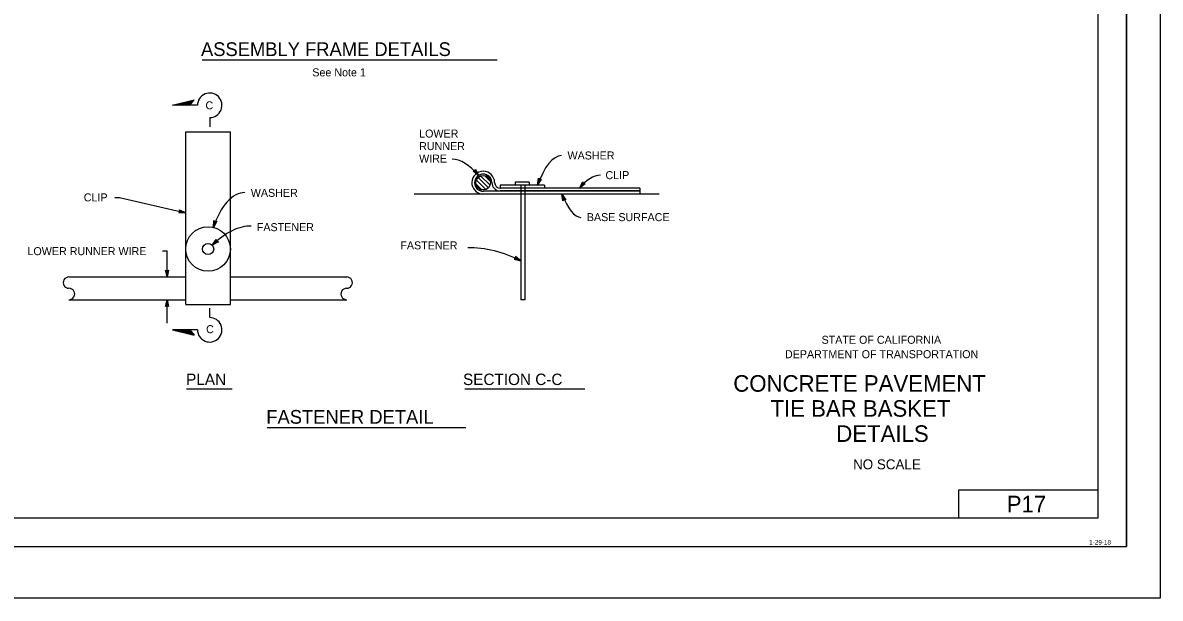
# Model space of a CAD drawing. Extents: x -894 to 866, y -476 to 714.
# Drawn here: x -129 to 866, y -476 to 27 of the extents above; entities that cross this region are included whole.
import ezdxf

# ---------------------------------------------------------------- set-up
doc = ezdxf.new("R2010")
doc.units = 0
for name, color, linetype in [('10 Sheet Format', 7, 'Continuous'), ('22 Misc Cnst Det', 7, 'Continuous'), ('56 Stage 3 Anno', 7, 'Continuous'), ('57 Undefined', 7, 'Continuous'), ('60 Nongeo Data', 7, 'Continuous')]:
    doc.layers.add(name, color=color, linetype=linetype)

msp = doc.modelspace()

# ---------------------------------------------------------------- linework, layer by layer
at = {"layer": '10 Sheet Format'}
for p, q in [((836.55, 668.96), (836.55, -431.04)), ((811.55, -406.04), (811.55, 643.96)), ((689.5, -381.95), (689.5, -406.04)), ((811.54, -381.95), (689.5, -381.95)), ((-813.45, -406.04), (811.55, -406.04)), ((-863.45, -431.04), (836.55, -431.04))]:
    msp.add_line(p, q, dxfattribs=at)
for points in [[(-894.04, 713.55), (865.96, 713.55), (865.96, -476.45), (-894.04, -476.45)], [(-863.45, -431.04), (836.55, -431.04), (836.55, 668.96), (-863.45, 668.96)]]:
    msp.add_lwpolyline(points, close=True, dxfattribs=at)
at = {"layer": '22 Misc Cnst Det'}
for p, q in [((2.43, -45.14), (21.38, -40.31)), ((24.13, -45.14), (2.43, -45.14)), ((3.99, -45.14), (20.97, -40.81)), ((5.54, -45.14), (20.57, -41.31)), ((7.1, -45.14), (20.16, -41.81)), ((8.66, -45.14), (19.75, -42.31)), ((10.22, -45.14), (19.35, -42.81)), ((11.78, -45.14), (18.94, -43.31)), ((13.34, -45.14), (18.54, -43.81)), ((14.89, -45.14), (18.13, -44.31)), ((16.45, -45.14), (17.73, -44.81)), ((17.46, -45.14), (21.38, -40.31)), ((34.85, -55.85), (34.85, -64)), ((34.85, -230.82), (34.85, -222.67)), ((2.43, -241.54), (21.38, -246.37)), ((24.13, -241.54), (2.43, -241.54)), ((3.99, -241.54), (20.97, -245.87)), ((5.54, -241.54), (20.57, -245.37)), ((7.1, -241.54), (20.16, -244.87)), ((8.66, -241.54), (19.75, -244.37)), ((10.22, -241.54), (19.35, -243.86)), ((11.78, -241.54), (18.94, -243.36)), ((13.34, -241.54), (18.54, -242.86)), ((14.89, -241.54), (18.13, -242.36)), ((16.45, -241.54), (17.73, -241.86)), ((17.46, -241.54), (21.38, -246.37))]:
    msp.add_line(p, q, dxfattribs=at)
for centre, start, end in [((34.85, -45.14), 269.99947, 179.99996), ((34.85, -241.54), 180.00004, 90.00053)]:
    msp.add_arc(centre, 10.72, start, end, dxfattribs=at)
at = {"layer": '56 Stage 3 Anno'}
for p, q in [((265.06, -102.75), (266.59, -102.5)), ((269.95, -106.47), (265.06, -102.75)), ((265.06, -102.75), (265.06, -102.75)), ((269.05, -105.41), (265.49, -102.7)), ((268.17, -104.36), (265.87, -102.61)), ((267.28, -103.31), (266.29, -102.56)), ((266.59, -102.5), (267.1, -101.03)), ((266.69, -102.19), (267.28, -103.31)), ((266.85, -101.83), (268.17, -104.36)), ((266.97, -101.42), (269.06, -105.42)), ((267.1, -101.03), (267.1, -101.03)), ((267.1, -101.03), (269.95, -106.47)), ((269.95, -106.47), (269.95, -106.47)), ((321.53, -115.06), (322.21, -108.95)), ((321.98, -113.74), (322.47, -109.29)), ((322.21, -108.95), (322.21, -108.95)), ((322.21, -108.95), (323.21, -110.14)), ((324.74, -109.81), (321.53, -115.06)), ((321.53, -115.06), (321.53, -115.06)), ((324.33, -109.9), (321.98, -113.75)), ((322.43, -112.44), (322.74, -109.57)), ((323.91, -110.01), (322.43, -112.44)), ((322.87, -111.14), (323.01, -109.91)), ((323.53, -110.06), (322.87, -111.14)), ((323.21, -110.14), (324.74, -109.81)), ((324.74, -109.81), (324.74, -109.81)), ((358.26, -117.63), (360.97, -112.12)), ((363.06, -113.79), (358.26, -117.63)), ((358.26, -117.63), (358.26, -117.63)), ((362.64, -113.73), (359.12, -116.55)), ((359.13, -116.54), (361.11, -112.53)), ((359.99, -115.48), (361.27, -112.88)), ((362.22, -113.69), (359.99, -115.48)), ((360.85, -114.4), (361.4, -113.29)), ((361.84, -113.61), (360.85, -114.4)), ((360.97, -112.12), (360.97, -112.12)), ((360.97, -112.12), (361.51, -113.57)), ((361.51, -113.57), (363.06, -113.79)), ((363.06, -113.79), (363.06, -113.79)), ((-48.07, -125.7), (-44.18, -125.7)), ((-44.18, -125.7), (13.96, -139.23)), ((343.72, -128.86), (342.84, -122.77)), ((342.84, -122.77), (342.84, -122.77)), ((342.84, -122.77), (346.22, -127.91)), ((343.97, -128.53), (343.33, -124.06)), ((343.34, -124.07), (345.8, -127.82)), ((344.69, -127.63), (343.72, -128.86)), ((343.72, -128.86), (343.72, -128.86)), ((344.23, -128.18), (343.82, -125.36)), ((343.82, -125.36), (345.41, -127.78)), ((344.49, -127.9), (344.31, -126.65)), ((344.31, -126.65), (344.99, -127.68)), ((346.22, -127.91), (344.69, -127.63)), ((346.21, -127.91), (346.21, -127.91)), ((7.81, -139.16), (8.9, -138.05)), ((13.96, -139.23), (7.81, -139.16)), ((7.81, -139.16), (7.81, -139.16)), ((12.6, -138.92), (8.12, -138.87)), ((11.27, -138.6), (8.38, -138.57)), ((8.9, -138.05), (8.42, -136.56)), ((8.42, -136.56), (8.42, -136.56)), ((8.42, -136.56), (13.96, -139.23)), ((8.55, -136.96), (12.62, -138.91)), ((9.92, -138.28), (8.69, -138.27)), ((8.7, -137.36), (11.27, -138.6)), ((8.79, -137.74), (9.92, -138.28)), ((13.96, -139.23), (13.96, -139.23)), ((38.04, -151.94), (38.54, -145.82)), ((41.09, -146.61), (38.04, -151.94)), ((38.45, -150.61), (38.82, -146.15)), ((40.69, -146.71), (38.45, -150.63)), ((38.54, -145.82), (38.54, -145.82)), ((38.54, -145.82), (39.58, -146.98)), ((38.86, -149.3), (39.1, -146.42)), ((40.28, -146.83), (38.86, -149.3)), ((39.27, -147.99), (39.37, -146.75)), ((39.89, -146.89), (39.27, -147.99)), ((39.58, -146.98), (41.09, -146.61)), ((41.09, -146.61), (41.09, -146.61)), ((38.04, -151.94), (38.04, -151.94)), ((37.1, -167.63), (40.58, -162.56)), ((42.4, -164.52), (37.1, -167.63)), ((37.1, -167.63), (37.1, -167.63)), ((38.11, -166.68), (40.65, -162.99)), ((42, -164.4), (38.11, -166.69)), ((39.12, -165.75), (40.76, -163.36)), ((41.58, -164.3), (39.12, -165.75)), ((40.13, -164.81), (40.83, -163.79)), ((41.22, -164.17), (40.13, -164.81)), ((40.58, -162.56), (40.58, -162.56)), ((40.58, -162.56), (40.9, -164.08)), ((40.9, -164.08), (42.4, -164.52)), ((42.4, -164.52), (42.4, -164.52)), ((-2.43, -172.75), (-6.38, -172.75)), ((-2.43, -195.29), (-2.43, -172.75)), ((302.37, -178.87), (301.05, -179.69)), ((307, -181.24), (302.27, -177.32)), ((302.27, -177.32), (302.27, -177.32)), ((302.27, -177.32), (302.37, -178.87)), ((305.76, -180.6), (302.31, -177.74)), ((304.54, -179.98), (302.31, -178.13)), ((303.31, -179.35), (302.36, -178.56)), ((301.05, -179.69), (301.05, -179.69)), ((301.05, -179.69), (307, -181.24)), ((301.4, -179.47), (305.77, -180.61)), ((301.78, -179.26), (304.54, -179.98)), ((302.09, -179.03), (303.31, -179.35)), ((307, -181.24), (307, -181.24)), ((-2.43, -195.29), (-3.76, -189.29)), ((-3.76, -189.29), (-3.76, -189.29)), ((-3.76, -189.29), (-2.43, -190.09)), ((-2.44, -193.9), (-3.41, -189.53)), ((-2.43, -192.53), (-3.06, -189.7)), ((-2.43, -191.15), (-2.7, -189.94)), ((-2.43, -190.09), (-1.09, -189.29)), ((-1.09, -189.29), (-2.43, -195.29)), ((-1.45, -189.51), (-2.43, -193.91)), ((-1.81, -189.74), (-2.43, -192.53)), ((-2.16, -189.92), (-2.43, -191.15)), ((-2.43, -195.29), (-2.43, -195.29)), ((-1.09, -189.29), (-1.09, -189.29)), ((-3.77, -221.22), (-2.43, -215.22)), ((-3.42, -221), (-2.44, -216.6)), ((-3.06, -220.77), (-2.44, -217.98)), ((-2.44, -217.98), (-1.81, -220.81)), ((-2.43, -235.79), (-2.43, -215.22)), ((-2.43, -215.22), (-2.43, -215.22)), ((-2.43, -215.22), (-1.1, -221.22)), ((-2.43, -216.61), (-1.46, -220.99)), ((-2.43, -220.42), (-3.77, -221.22)), ((-3.77, -221.22), (-3.77, -221.22)), ((-2.71, -220.59), (-2.44, -219.37)), ((-2.44, -219.37), (-2.17, -220.57)), ((-1.1, -221.22), (-2.43, -220.42)), ((-1.1, -221.22), (-1.1, -221.22))]:
    msp.add_line(p, q, dxfattribs=at)
for centre, major_axis, ratio, start_param, end_param in [((336.66, -135.73), (-7.4, -46.61), 0.417069, 3.221586, 4.319951), ((260.91, -131.27), (19.19, -37.81), 0.502592, 2.009774, 2.895866), ((369.08, -139.65), (-12.6, -32.6), 0.586499, 3.395135, 4.216241), ((57.54, -160.34), (-10.16, -38.44), 0.529773, 3.243054, 4.63345), ((353, -102.3), (-7.6, 40.81), 0.368327, 2.026411, 3.06373), ((53.23, -176.89), (-26.19, -22.23), 0.517752, 3.61897, 4.896949), ((284.09, -197.99), (49.19, -16.2), 0.470081, 1.24621, 2.21807)]:
    msp.add_ellipse(centre, major_axis=major_axis, ratio=ratio, start_param=start_param, end_param=end_param, dxfattribs=at)
at = {"layer": '57 Undefined'}
for p, q in [((28.2, -5.37), (286.22, -5.37)), ((14.44, -293.25), (54.41, -293.25)), ((257.88, -293.25), (362.9, -293.25)), ((84.94, -327.08), (258.78, -327.08))]:
    msp.add_line(p, q, dxfattribs=at)
at = {"layer": '60 Nongeo Data'}
for p, q in [((13.9, -68.29), (52.98, -68.29)), ((13.96, -219.31), (13.96, -68.29)), ((52.92, -219.31), (52.92, -68.29)), ((269.49, -108.28), (278.48, -117.26)), ((271.74, -106.84), (279.99, -115.1)), ((275.11, -106.53), (280.18, -111.6)), ((267.59, -113.74), (272.84, -119)), ((268.06, -110.53), (276.26, -118.73)), ((327.66, -115.06), (288.71, -115.06)), ((288.71, -115.06), (288.71, -117.63)), ((410.94, -117.63), (288.71, -117.63)), ((314.25, -112.49), (301.87, -112.49)), ((301.87, -112.49), (301.87, -115.06)), ((307, -115.06), (307, -215.22)), ((310.38, -115.06), (310.38, -215.22)), ((314.25, -112.49), (314.25, -115.06)), ((327.66, -115.06), (327.66, -117.63)), ((410.94, -117.63), (410.94, -120.1)), ((427.92, -122.77), (213.54, -122.77)), ((410.94, -120.35), (273.97, -120.35)), ((410.94, -120.1), (288.71, -120.1)), ((410.94, -120.35), (410.94, -122.77)), ((-88.31, -195.29), (13.96, -195.29)), ((52.92, -195.29), (154.6, -195.29)), ((-88.21, -215.22), (14.05, -215.22)), ((53.01, -215.22), (154.69, -215.22)), ((310.38, -215.22), (307, -215.22)), ((13.96, -219.31), (52.92, -219.31))]:
    msp.add_line(p, q, dxfattribs=at)
for centre, radius in [((273.98, -112.82), 6.4), ((33.44, -170.87), 19.48), ((33.44, -170.87), 4.88)]:
    msp.add_circle(centre, radius, dxfattribs=at)
for centre, radius, start, end in [((273.97, -112.83), 9.96, 0.93591, 266.28144), ((273.97, -112.83), 7.52, 359.69451, 272.4097), ((273.97, -112.83), 7.52, 0.84291, 269.99982), ((288.99, -112.61), 7.5, 180.84404, 269.95729), ((289.1, -112.48), 5.17, 180.58983, 268.72621), ((-88.3, -200.27), 4.98, 90.04072, 271.07613), ((154.6, -200.27), 4.98, 268.92387, 89.95928), ((-88.21, -210.24), 4.98, 268.90229, 89.9743), ((154.51, -210.24), 4.98, 90.0257, 271.09771)]:
    msp.add_arc(centre, radius, start, end, dxfattribs=at)

# ---------------------------------------------------------------- texts
at = {"layer": '10 Sheet Format'}
for s, height, p in [('STATE OF CALIFORNIA', 7, (569.82, -253.79)), ('DEPARTMENT OF TRANSPORTATION', 7, (537.82, -266.4)), ('CONCRETE PAVEMENT', 14.5, (492.62, -295.73)), ('TIE BAR BASKET', 14.5, (525.14, -317.6)), ('DETAILS', 14.5, (582.68, -339.63)), ('NO SCALE', 8.75, (597.38, -363.63)), ('1-29-18', 4, (803.83, -429.46))]:
    msp.add_text(s, height=height, dxfattribs=at).set_placement(p)
at = {"layer": '57 Undefined'}
for s, height, p in [('ASSEMBLY FRAME DETAILS', 12, (27.22, -2.02)), ('See Note 1', 7, (124.54, -19.82)), ('C', 7, (31.15, -48.67)), ('LOWER', 7, (217.95, -73.38)), ('RUNNER', 7, (217.95, -84.32)), ('WIRE', 7, (217.95, -95.26)), ('WASHER', 7, (347.68, -92.53)), ('CLIP', 7, (380.87, -109.73)), ('WASHER', 7, (70.76, -125.22)), ('CLIP', 7, (-75.29, -129.2)), ('FASTENER', 7, (76.03, -155.24)), ('BASE SURFACE', 7, (364.58, -146.48)), ('FASTENER', 7, (201.52, -171.2)), ('LOWER RUNNER WIRE', 7, (-124.5, -176.25)), ('C', 7, (31.71, -244.51)), ('PLAN', 10, (14.22, -289.9)), ('SECTION C-C', 10, (256.33, -289.9)), ('FASTENER DETAIL', 12, (84.33, -323.73))]:
    msp.add_text(s, height=height, dxfattribs=at).set_placement(p)
at = {"layer": '60 Nongeo Data'}
msp.add_text('P17', height=14.5, dxfattribs=at).set_placement((731.74, -401.24))

doc.saveas('drawing.dxf')
